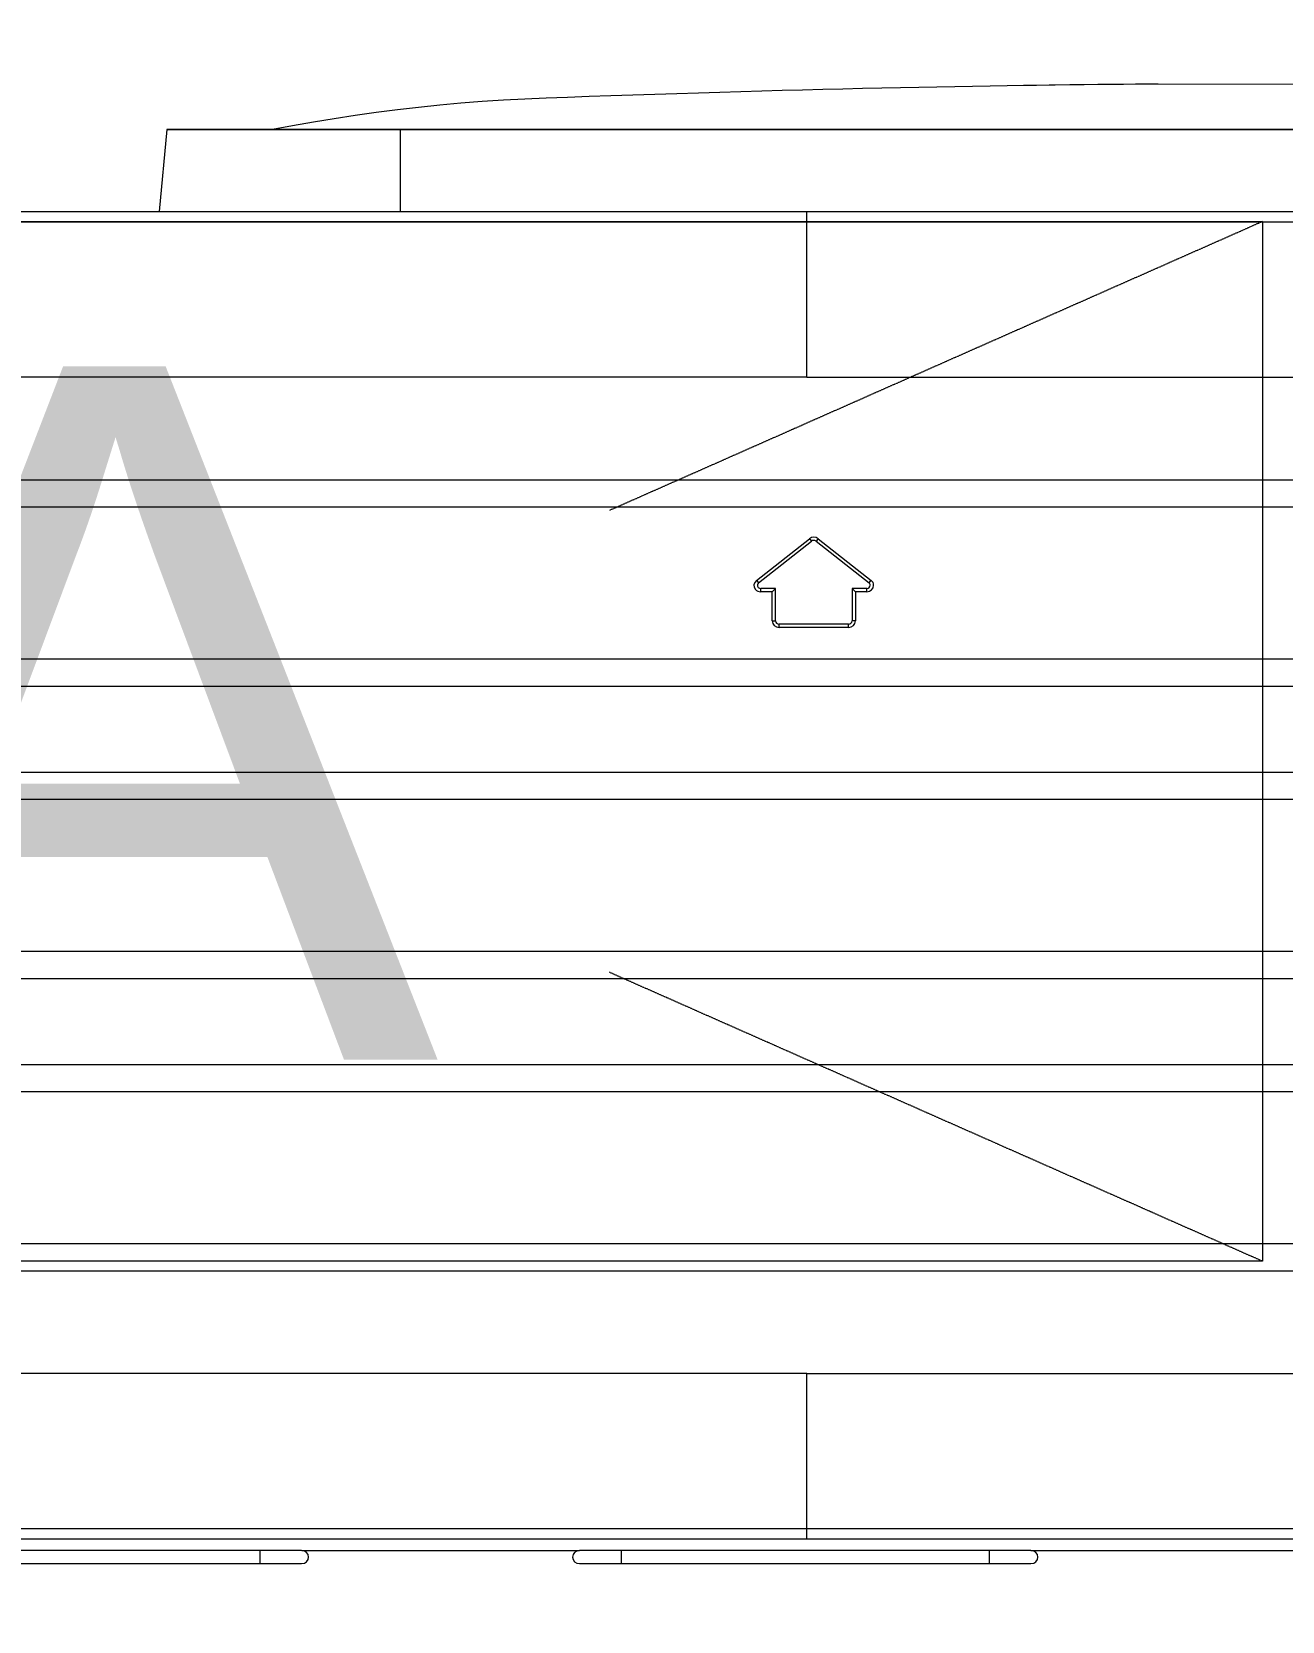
# Model space of a CAD drawing. Header units: millimetres. Extents: x -297 to 39764, y -29258 to 20315.
# Drawn here: x 14209.3 to 14570, y -15864.2 to -15405.6 of the extents above; entities that cross this region are included whole.
import ezdxf

# ---------------------------------------------------------------- set-up
doc = ezdxf.new("R2010")
doc.units = ezdxf.units.MM
doc.linetypes.add('DASH', pattern=[0.35, 0.25, -0.1])
doc.layers.get('Defpoints').update_dxf_attribs({"color": 250})
doc.layers.add('.ZT-空调.检修口', color=52, linetype='Continuous')
doc.layers.add('P-轴号.索引', color=53, linetype='Continuous')
doc.layers.add('ACS_DLJ_SWJ', color=9, linetype='Continuous', lineweight=0)
doc.layers.add('通风道', color=251, linetype='Continuous', lineweight=18)
doc.styles.get("Standard").update_dxf_attribs({"font": 'arial.ttf'})
doc.styles.add('文字样式', font='', dxfattribs={"width": 0.75})
doc.styles.get('文字样式').set_extended_font_data('SimSun')
doc.dimstyles.new('沈阳府1-40(轴距)', dxfattribs={"dimscale": 40, "dimtxt": 3, "dimasz": 1, "dimexe": 0.8, "dimexo": 1, "dimgap": 0.5, "dimtad": 1, "dimdec": 0, "dimrnd": 5, "dimtxsty": '文字样式', "dimblk": 'ARCHTICK', "dimcen": 1, "dimdle": 0.55, "dimclrd": 252, "dimclre": 252, "dimclrt": 53, "dimadec": 0, "dimazin": 0, "dimtfac": 1, "dimtdec": 0, "dimtix": 1, "dimtmove": 2, "dimatfit": 3, "dimfxl": 3, "dimfxlon": 1, "dimarcsym": 0})

# ---------------------------------------------------------------- blocks, each defined once
blk = doc.blocks.new('_ArchTick')
at = {"color": 0, "linetype": 'ByBlock', "const_width": 0.4}
blk.add_lwpolyline([(-0.5, -0.5), (0.5, 0.5)], dxfattribs=at)
blk = doc.blocks.new('*D133')
at = {"layer": 'Defpoints', "color": 0, "transparency": 16777216}
for p in [(19861.91, -14429.73), (6861.91, -14765.4), (19861.91, -15864.21)]:
    blk.add_point(p, dxfattribs=at)
at = {"layer": 'P-轴号.索引', "color": 252, "lineweight": -2}
for p, q in [((6861.91, -14549.73), (6861.91, -14397.73)), ((19861.91, -14549.73), (19861.91, -14397.73)), ((6839.91, -14429.73), (19883.91, -14429.73))]:
    blk.add_line(p, q, dxfattribs=at)
at = {"layer": 'P-轴号.索引', "color": 252, "lineweight": -2, "xscale": 40, "yscale": 40, "zscale": 40, "rotation": 180}
blk.add_blockref('_ArchTick', (6861.91, -14429.73), dxfattribs=at)
at = {"layer": 'P-轴号.索引', "color": 252, "lineweight": -2, "xscale": 40, "yscale": 40, "zscale": 40}
blk.add_blockref('_ArchTick', (19861.91, -14429.73), dxfattribs=at)
at = {"layer": 'P-轴号.索引', "color": 53, "insert": (13361.91, -14349.73), "char_height": 120, "attachment_point": 5, "style": '文字样式'}
blk.add_mtext('13000', dxfattribs=at)
blk = doc.blocks.new('*D136')
at = {"layer": 'Defpoints', "color": 0, "transparency": 16777216}
for p in [(12711.91, -14765.4), (12711.91, -15565.4), (15361.91, -15565.4)]:
    blk.add_point(p, dxfattribs=at)
at = {"layer": 'P-轴号.索引', "color": 252, "lineweight": -2}
for p, q in [((12711.91, -14885.4), (12711.91, -14733.4)), ((15361.91, -14885.4), (15361.91, -14733.4)), ((15383.91, -14765.4), (12689.91, -14765.4))]:
    blk.add_line(p, q, dxfattribs=at)
at = {"layer": 'P-轴号.索引', "color": 252, "lineweight": -2, "xscale": 40, "yscale": 40, "zscale": 40, "rotation": 180}
blk.add_blockref('_ArchTick', (12711.91, -14765.4), dxfattribs=at)
at = {"layer": 'P-轴号.索引', "color": 252, "lineweight": -2, "xscale": 40, "yscale": 40, "zscale": 40}
blk.add_blockref('_ArchTick', (15361.91, -14765.4), dxfattribs=at)
at = {"layer": 'P-轴号.索引', "color": 53, "insert": (14036.91, -14685.4), "char_height": 120, "attachment_point": 5, "style": '文字样式'}
blk.add_mtext('2650', dxfattribs=at)
blk = doc.blocks.new('*U4')
at = {"layer": '通风道', "linetype": 'DASH', "extrusion": (-0.00549, -0.003529, 0.999979)}
for p, q in [((0, 300, -2.65), (188.46, 216.61, -1.8)), ((571.18, 220.48, 0.09), (749.99, 300, 1.46)), ((0.01, 0, -3.71), (188.47, 83.39, -2.27)), ((571.18, 79.53, -0.41), (750, 0.01, 0.41))]:
    blk.add_line(p, q, dxfattribs=at)
at = {"layer": '通风道', "extrusion": (-0.00549, -0.003529, 0.999979), "elevation": -3.71}
blk.add_lwpolyline([(-0.01, -0.01), (749.99, -0.01), (749.99, 299.99), (-0.01, 299.99)], close=True, dxfattribs=at)
at = {"layer": '通风道'}
blk.add_text('AC', height=200, rotation=0.0004, dxfattribs=at).set_placement((237.45, 58.2))
blk = doc.blocks.new('retrrrrrrrr')
at = {"layer": 'ACS_DLJ_SWJ', "color": 250, "lineweight": 5}
for p, q in [((-84847.45949, 19550.44595, 1.04893), (-84853.45338, 19550.27807, 1.04893)), ((-84841.53635, 19550.60738, 1.04893), (-84847.45949, 19550.44595, 1.04893)), ((-84835.66845, 19550.76073, 1.04893), (-84841.53635, 19550.60738, 1.04893)), ((-84829.848, 19550.90925, 1.04893), (-84835.66845, 19550.76073, 1.04893)), ((-84824.08796, 19551.04969, 1.04893), (-84829.848, 19550.90925, 1.04893)), ((-84818.41076, 19551.18206, 1.04893), (-84824.08796, 19551.04969, 1.04893)), ((-84812.85523, 19551.30797, 1.04893), (-84818.41076, 19551.18206, 1.04893)), ((-84807.4464, 19551.42581, 1.04893), (-84812.85523, 19551.30797, 1.04893)), ((-84802.14716, 19551.53558, 1.04893), (-84807.4464, 19551.42581, 1.04893)), ((-84796.91178, 19551.64051, 1.04893), (-84802.14716, 19551.53558, 1.04893)), ((-84791.73336, 19551.73898, 1.04893), (-84796.91178, 19551.64051, 1.04893)), ((-84786.6231, 19551.83099, 1.04893), (-84791.73336, 19551.73898, 1.04893)), ((-84781.60172, 19551.91655, 1.04893), (-84786.6231, 19551.83099, 1.04893)), ((-84776.69512, 19551.99565, 1.04893), (-84781.60172, 19551.91655, 1.04893)), ((-84771.92485, 19552.0699, 1.04893), (-84776.69512, 19551.99565, 1.04893)), ((-84768.1901, 19552.12318, 1.04893), (-84771.92485, 19552.0699, 1.04893)), ((-84764.55977, 19552.17322, 1.04893), (-84768.1901, 19552.12318, 1.04893)), ((-84763.70547, 19552.18452, 1.04893), (-84764.55977, 19552.17322, 1.04893)), ((-84762.85721, 19552.19582, 1.04893), (-84763.70547, 19552.18452, 1.04893)), ((-84758.57105, 19552.24909, 1.04893), (-84762.85721, 19552.19582, 1.04893)), ((-84754.45316, 19552.29752, 1.04893), (-84758.57105, 19552.24909, 1.04893)), ((-84750.50354, 19552.3411, 1.04893), (-84754.45316, 19552.29752, 1.04893)), ((-84746.72306, 19552.37823, 1.04893), (-84750.50354, 19552.3411, 1.04893)), ((-84743.1117, 19552.41052, 1.04893), (-84746.72306, 19552.37823, 1.04893)), ((-84739.67035, 19552.43957, 1.04893), (-84743.1117, 19552.41052, 1.04893)), ((-84736.39468, 19552.46217, 1.04893), (-84739.67035, 19552.43957, 1.04893)), ((-84733.2821, 19552.48316, 1.04893), (-84736.39468, 19552.46217, 1.04893)), ((-84733.09312, 19552.48477, 1.04893), (-84733.2821, 19552.48316, 1.04893)), ((-84623.66355, 19552.17322, 1.04893), (-84733.09312, 19552.48477, 1.04893)), ((-84940.36485, 19546.39091, 1.04893), (-84946.48215, 19545.76134, 1.04893)), ((-84934.23634, 19546.94622, 1.04893), (-84940.36485, 19546.39091, 1.04893)), ((-84928.0992, 19547.42727, 1.04893), (-84934.23634, 19546.94622, 1.04893)), ((-84921.9543, 19547.83568, 1.04893), (-84928.0992, 19547.42727, 1.04893)), ((-84915.80248, 19548.17306, 1.04893), (-84921.9543, 19547.83568, 1.04893)), ((-84909.64722, 19548.43619, 1.04893), (-84915.80248, 19548.17306, 1.04893)), ((-84903.48851, 19548.66057, 1.04893), (-84909.64722, 19548.43619, 1.04893)), ((-84897.25731, 19548.88172, 1.04893), (-84903.48851, 19548.66057, 1.04893)), ((-84890.9588, 19549.09965, 1.04893), (-84897.25731, 19548.88172, 1.04893)), ((-84884.62319, 19549.31435, 1.04893), (-84890.9588, 19549.09965, 1.04893)), ((-84878.28412, 19549.52097, 1.04893), (-84884.62319, 19549.31435, 1.04893)), ((-84871.97267, 19549.72276, 1.04893), (-84878.28412, 19549.52097, 1.04893)), ((-84865.71386, 19549.91486, 1.04893), (-84871.97267, 19549.72276, 1.04893)), ((-84859.5353, 19550.1005, 1.04893), (-84865.71386, 19549.91486, 1.04893)), ((-84853.45338, 19550.27807, 1.04893), (-84859.5353, 19550.1005, 1.04893)), ((-84976.81491, 19541.51743, 1.04893), (-84982.82607, 19540.44717, 1.04893)), ((-84970.78132, 19542.51505, 1.04893), (-84976.81491, 19541.51743, 1.04893)), ((-84964.73306, 19543.4368, 1.04893), (-84970.78132, 19542.51505, 1.04893)), ((-84958.66927, 19544.28429, 1.04893), (-84964.73306, 19543.4368, 1.04893)), ((-84952.58477, 19545.05914, 1.04893), (-84958.66927, 19544.28429, 1.04893)), ((-84946.48215, 19545.76134, 1.04893), (-84952.58477, 19545.05914, 1.04893)), ((-85019.1044, 19539.34463, 1.04893), (-85021.3135, 19515.72788, 1.04893)), ((-85018.52883, 19539.34463, 1.04893), (-85019.1044, 19539.34463, 1.04893)), ((-85016.81074, 19539.34463, 1.04893), (-85018.52883, 19539.34463, 1.04893)), ((-85013.9812, 19539.34463, 1.04893), (-85016.81074, 19539.34463, 1.04893)), ((-85010.08681, 19539.34463, 1.04893), (-85013.9812, 19539.34463, 1.04893)), ((-85005.19487, 19539.34463, 1.04893), (-85010.08681, 19539.34463, 1.04893)), ((-84999.3891, 19539.34463, 1.04893), (-85005.19487, 19539.34463, 1.04893)), ((-84992.76958, 19539.34463, 1.04893), (-84999.3891, 19539.34463, 1.04893)), ((-84985.4485, 19539.34463, 1.04893), (-84992.76958, 19539.34463, 1.04893)), ((-84982.82607, 19540.44717, 1.04893), (-84988.62601, 19539.34463, 1.04893)), ((-84977.55185, 19539.34463, 1.04893), (-84985.4485, 19539.34463, 1.04893)), ((-84969.21425, 19539.34463, 1.04893), (-84977.55185, 19539.34463, 1.04893)), ((-84960.57893, 19539.34463, 1.04893), (-84969.21425, 19539.34463, 1.04893)), ((-84951.7926, 19539.34463, 1.04893), (-84960.57893, 19539.34463, 1.04893)), ((-84435.80423, 19539.34463, 1.04893), (-84951.7926, 19539.34463, 1.04893)), ((-84951.7926, 19539.34463, 1.04893), (-84951.7926, 19515.72788, 1.04893)), ((-85139.73563, 19515.72788, 1.04893), (-84956.89337, 19515.72788, 1.04893)), ((-84956.89337, 19515.72788, 1.04893), (-84895.67125, 19515.72788, 1.04893)), ((-84895.67125, 19515.72788, 1.04893), (-84834.44913, 19515.72788, 1.04893)), ((-84834.44913, 19515.51641, 1.04893), (-84834.44913, 19515.72788, 1.04893)), ((-84834.44913, 19515.72788, 1.04893), (-84588.38103, 19515.72788, 1.04893)), ((-84834.44913, 19514.88039, 1.04893), (-84834.44913, 19515.51641, 1.04893)), ((-84834.44913, 19513.86501, 1.04893), (-84834.44913, 19514.88039, 1.04893)), ((-84834.44913, 19512.64301, 1.04893), (-84834.44913, 19513.86501, 1.04893)), ((-84834.44913, 19512.64301, 1.04893), (-85078.48331, 19512.63656, 1.04893)), ((-84588.4052, 19512.63656, 1.04893), (-84834.44913, 19512.64301, 1.04893)), ((-84834.44568, 19501.07678, 1.04893), (-84834.44913, 19512.64301, 1.04893)), ((-84834.44482, 19489.77044, 1.04893), (-84834.44568, 19501.07678, 1.04893)), ((-84834.44568, 19478.72239, 1.04893), (-84834.44482, 19489.77044, 1.04893)), ((-84834.44913, 19467.93424, 1.04893), (-84834.44568, 19478.72239, 1.04893)), ((-85052.86817, 19467.93424, 1.04893), (-85271.28634, 19467.93424, 1.04893)), ((-84834.44913, 19467.93424, 1.04893), (-85052.86817, 19467.93424, 1.04893)), ((-84834.44913, 19467.93424, 1.04893), (-84614.02724, 19467.93424, 1.04893)), ((-85301.34383, 19438.32855, 1.04893), (-84363.547, 19438.32855, 1.04893)), ((-84363.547, 19430.37667, 1.04893), (-85301.34383, 19430.37667, 1.04893)), ((-84849.0024, 19409.30562, 1.04893), (-84833.72082, 19421.29964, 1.04893)), ((-84848.3716, 19408.60342, 1.04893), (-84833.08916, 19420.59743, 1.04893)), ((-84833.72082, 19421.29964, 1.04893), (-84833.49646, 19421.05104, 1.04893)), ((-84833.49646, 19421.05104, 1.04893), (-84833.08916, 19420.59743, 1.04893)), ((-84831.39437, 19421.05104, 1.04893), (-84831.80167, 19420.59743, 1.04893)), ((-84831.80167, 19420.59743, 1.04893), (-84816.51922, 19408.60342, 1.04893)), ((-84831.17001, 19421.29964, 1.04893), (-84831.39437, 19421.05104, 1.04893)), ((-84831.17001, 19421.29964, 1.04893), (-84815.88842, 19409.30562, 1.04893)), ((-84849.0024, 19409.30562, 1.04893), (-84848.7789, 19409.05703, 1.04893)), ((-84848.7789, 19409.05703, 1.04893), (-84848.3716, 19408.60342, 1.04893)), ((-84816.51922, 19408.60342, 1.04893), (-84816.11192, 19409.05703, 1.04893)), ((-84816.11192, 19409.05703, 1.04893), (-84815.88842, 19409.30562, 1.04893)), ((-84847.727, 19406.35474, 1.04893), (-84847.727, 19406.94718, 1.04893)), ((-84843.46672, 19406.94718, 1.04893), (-84847.727, 19406.94718, 1.04893)), ((-84847.727, 19406.03027, 1.04893), (-84847.727, 19406.35474, 1.04893)), ((-84844.44787, 19406.03027, 1.04893), (-84847.727, 19406.03027, 1.04893)), ((-84844.44787, 19406.03027, 1.04893), (-84844.10011, 19406.35474, 1.04893)), ((-84844.44787, 19397.57635, 1.04893), (-84844.44787, 19406.03027, 1.04893)), ((-84844.10011, 19406.35474, 1.04893), (-84843.46672, 19406.94718, 1.04893)), ((-84843.46672, 19397.57635, 1.04893), (-84843.46672, 19406.94718, 1.04893)), ((-84820.79071, 19406.35474, 1.04893), (-84821.4241, 19406.94718, 1.04893)), ((-84817.16383, 19406.94718, 1.04893), (-84821.4241, 19406.94718, 1.04893)), ((-84821.4241, 19406.94718, 1.04893), (-84821.4241, 19397.57635, 1.04893)), ((-84820.44295, 19406.03027, 1.04893), (-84820.79071, 19406.35474, 1.04893)), ((-84817.16383, 19406.03027, 1.04893), (-84820.44295, 19406.03027, 1.04893)), ((-84820.44295, 19406.03027, 1.04893), (-84820.44295, 19397.57635, 1.04893)), ((-84817.16383, 19406.35474, 1.04893), (-84817.16383, 19406.94718, 1.04893)), ((-84817.16383, 19406.03027, 1.04893), (-84817.16383, 19406.35474, 1.04893)), ((-84844.44787, 19397.57635, 1.04893), (-84844.10011, 19397.57635, 1.04893)), ((-84844.10011, 19397.57635, 1.04893), (-84843.46672, 19397.57635, 1.04893)), ((-84842.46486, 19396.04602, 1.04893), (-84842.46486, 19396.63846, 1.04893)), ((-84822.42596, 19396.63846, 1.04893), (-84842.46486, 19396.63846, 1.04893)), ((-84842.46486, 19395.72155, 1.04893), (-84842.46486, 19396.04602, 1.04893)), ((-84822.42596, 19395.72155, 1.04893), (-84842.46486, 19395.72155, 1.04893)), ((-84822.42596, 19396.04602, 1.04893), (-84822.42596, 19396.63846, 1.04893)), ((-84822.42596, 19395.72155, 1.04893), (-84822.42596, 19396.04602, 1.04893)), ((-84820.79071, 19397.57635, 1.04893), (-84821.4241, 19397.57635, 1.04893)), ((-84820.44295, 19397.57635, 1.04893), (-84820.79071, 19397.57635, 1.04893)), ((-85301.34469, 19386.66228, 1.04893), (-84363.547, 19386.66228, 1.04893)), ((-84363.547, 19378.71039, 1.04893), (-85301.34383, 19378.71039, 1.04893)), ((-85301.34383, 19353.98626, 1.04893), (-84363.547, 19353.98626, 1.04893)), ((-84363.547, 19346.03437, 1.04893), (-85301.34383, 19346.03437, 1.04893)), ((-85301.34469, 19302.31998, 1.04893), (-84363.547, 19302.31998, 1.04893)), ((-84363.547, 19294.3681, 1.04893), (-85301.34383, 19294.3681, 1.04893)), ((-85301.34383, 19269.64235, 1.04893), (-84363.547, 19269.64235, 1.04893)), ((-84363.547, 19261.69046, 1.04893), (-85301.34383, 19261.69046, 1.04893)), ((-85301.34469, 19217.97769, 1.04893), (-84363.547, 19217.97769, 1.04893)), ((-84363.547, 19210.0258, 1.04893), (-85301.34383, 19210.0258, 1.04893)), ((-85052.86817, 19180.42012, 1.04893), (-85271.28634, 19180.42012, 1.04893)), ((-84834.44913, 19180.42012, 1.04893), (-85052.86817, 19180.42012, 1.04893)), ((-84834.44913, 19180.42012, 1.04893), (-84614.02724, 19180.42012, 1.04893)), ((-84834.44568, 19169.63197, 1.04893), (-84834.44913, 19180.42012, 1.04893)), ((-84834.44482, 19158.58391, 1.04893), (-84834.44568, 19169.63197, 1.04893)), ((-84834.44568, 19147.27596, 1.04893), (-84834.44482, 19158.58391, 1.04893)), ((-84834.44913, 19135.71134, 1.04893), (-84834.44568, 19147.27596, 1.04893)), ((-85078.48935, 19135.71619, 1.04893), (-84834.44913, 19135.71134, 1.04893)), ((-84834.44913, 19135.71134, 1.04893), (-84588.4052, 19135.71619, 1.04893)), ((-84834.44913, 19134.48773, 1.04893), (-84834.44913, 19135.71134, 1.04893)), ((-84834.44913, 19133.47397, 1.04893), (-84834.44913, 19134.48773, 1.04893)), ((-84834.44913, 19132.83795, 1.04893), (-84834.44913, 19133.47397, 1.04893)), ((-84992.21903, 19129.34467, 1.04893), (-85098.42297, 19129.34467, 1.04893)), ((-84834.44913, 19132.62486, 1.04893), (-85078.51437, 19132.62486, 1.04893)), ((-84992.21903, 19129.34467, 1.04893), (-84992.21903, 19128.79582, 1.04893)), ((-84988.50413, 19129.34467, 1.04893), (-84992.21903, 19129.34467, 1.04893)), ((-84992.21903, 19128.79582, 1.04893), (-84992.21903, 19127.4705, 1.04893)), ((-84985.15252, 19129.34467, 1.04893), (-84988.50413, 19129.34467, 1.04893)), ((-84982.49211, 19129.34467, 1.04893), (-84985.15252, 19129.34467, 1.04893)), ((-84980.78438, 19129.34467, 1.04893), (-84982.49211, 19129.34467, 1.04893)), ((-84980.19586, 19129.34467, 1.04893), (-84980.78438, 19129.34467, 1.04893)), ((-84980.18723, 19129.34467, 1.04893), (-84900.0368, 19129.34467, 1.04893)), ((-84899.45432, 19129.34467, 1.04893), (-84900.04284, 19129.34467, 1.04893)), ((-84897.74659, 19129.34467, 1.04893), (-84899.45432, 19129.34467, 1.04893)), ((-84895.08618, 19129.34467, 1.04893), (-84897.74659, 19129.34467, 1.04893)), ((-84891.73457, 19129.34467, 1.04893), (-84895.08618, 19129.34467, 1.04893)), ((-84888.01967, 19129.34467, 1.04893), (-84891.73457, 19129.34467, 1.04893)), ((-84888.01967, 19129.34467, 1.04893), (-84888.01967, 19128.79582, 1.04893)), ((-84781.81573, 19129.34467, 1.04893), (-84888.01967, 19129.34467, 1.04893)), ((-84888.01967, 19128.79582, 1.04893), (-84888.01967, 19127.4705, 1.04893)), ((-84834.44913, 19132.62486, 1.04893), (-84834.44913, 19132.83795, 1.04893)), ((-84771.22329, 19132.62486, 1.04893), (-84834.44913, 19132.62486, 1.04893)), ((-84778.10083, 19129.34467, 1.04893), (-84781.81573, 19129.34467, 1.04893)), ((-84781.81573, 19129.34467, 1.04893), (-84781.81573, 19128.79582, 1.04893)), ((-84781.81573, 19128.79582, 1.04893), (-84781.81573, 19127.4705, 1.04893)), ((-84774.74922, 19129.34467, 1.04893), (-84778.10083, 19129.34467, 1.04893)), ((-84772.08881, 19129.34467, 1.04893), (-84774.74922, 19129.34467, 1.04893)), ((-84770.38194, 19129.34467, 1.04893), (-84772.08881, 19129.34467, 1.04893)), ((-84707.99746, 19132.62486, 1.04893), (-84771.22329, 19132.62486, 1.04893)), ((-84769.79342, 19129.34467, 1.04893), (-84770.38194, 19129.34467, 1.04893)), ((-84769.79342, 19129.34467, 1.04893), (-84689.64299, 19129.34467, 1.04893)), ((-84525.1552, 19132.62486, 1.04893), (-84707.99746, 19132.62486, 1.04893)), ((-85098.42297, 19125.59634, 1.04893), (-84992.21903, 19125.59634, 1.04893)), ((-84992.21903, 19127.4705, 1.04893), (-84992.21903, 19126.14519, 1.04893)), ((-84992.21903, 19126.14519, 1.04893), (-84992.21903, 19125.59634, 1.04893)), ((-84992.21903, 19125.59634, 1.04893), (-84988.50413, 19125.59634, 1.04893)), ((-84988.50413, 19125.59634, 1.04893), (-84985.15252, 19125.59634, 1.04893)), ((-84985.15252, 19125.59634, 1.04893), (-84982.49211, 19125.59634, 1.04893)), ((-84982.49211, 19125.59634, 1.04893), (-84980.78438, 19125.59634, 1.04893)), ((-84980.78438, 19125.59634, 1.04893), (-84980.19586, 19125.59634, 1.04893)), ((-84900.04284, 19125.59634, 1.04893), (-84899.45432, 19125.59634, 1.04893)), ((-84899.45432, 19125.59634, 1.04893), (-84897.74659, 19125.59634, 1.04893)), ((-84897.74659, 19125.59634, 1.04893), (-84895.08618, 19125.59634, 1.04893)), ((-84895.08618, 19125.59634, 1.04893), (-84891.73457, 19125.59634, 1.04893)), ((-84891.73457, 19125.59634, 1.04893), (-84888.01967, 19125.59634, 1.04893)), ((-84888.01967, 19127.4705, 1.04893), (-84888.01967, 19126.14519, 1.04893)), ((-84888.01967, 19126.14519, 1.04893), (-84888.01967, 19125.59634, 1.04893)), ((-84888.01967, 19125.59634, 1.04893), (-84781.81573, 19125.59634, 1.04893)), ((-84781.81573, 19127.4705, 1.04893), (-84781.81573, 19126.14519, 1.04893)), ((-84781.81573, 19126.14519, 1.04893), (-84781.81573, 19125.59634, 1.04893)), ((-84781.81573, 19125.59634, 1.04893), (-84778.10083, 19125.59634, 1.04893)), ((-84778.10083, 19125.59634, 1.04893), (-84774.74922, 19125.59634, 1.04893)), ((-84774.74922, 19125.59634, 1.04893), (-84772.08881, 19125.59634, 1.04893)), ((-84772.08881, 19125.59634, 1.04893), (-84770.38194, 19125.59634, 1.04893)), ((-84770.38194, 19125.59634, 1.04893), (-84769.79342, 19125.59634, 1.04893))]:
    blk.add_line(p, q, dxfattribs=at)
at = {"layer": 'ACS_DLJ_SWJ', "color": 250, "lineweight": 13}
blk.add_line((-85019.1044, 19539.34463, 1.04893), (-84368.49243, 19539.34463, 1.04893), dxfattribs=at)
at = {"layer": 'ACS_DLJ_SWJ', "color": 250, "lineweight": 5}
for points in [[(-84831.17001, 19421.29964, 1.04893), (-84831.90781, 19421.87916, 1.04893), (-84832.98302, 19421.87916, 1.04893), (-84833.72082, 19421.29964, 1.04893)], [(-84831.80167, 19420.59743, 1.04893), (-84832.17359, 19420.88961, 1.04893), (-84832.71723, 19420.88961, 1.04893), (-84833.08916, 19420.59743, 1.04893)], [(-84844.44873, 19397.57635, 1.04893), (-84844.44873, 19396.55129, 1.04893), (-84843.55992, 19395.72155, 1.04893), (-84842.46486, 19395.72155, 1.04893)], [(-84843.46672, 19397.57635, 1.04893), (-84843.46672, 19397.05817, 1.04893), (-84843.018, 19396.63846, 1.04893), (-84842.46486, 19396.63846, 1.04893)], [(-84822.42596, 19396.63846, 1.04893), (-84821.87282, 19396.63846, 1.04893), (-84821.4241, 19397.05817, 1.04893), (-84821.4241, 19397.57635, 1.04893)], [(-84822.42596, 19395.72155, 1.04893), (-84821.33091, 19395.72155, 1.04893), (-84820.44295, 19396.55129, 1.04893), (-84820.44295, 19397.57635, 1.04893)], [(-84978.19214, 19127.4705, 1.04893), (-84978.19214, 19128.50686, 1.04893), (-84979.08959, 19129.34467, 1.04893), (-84980.19586, 19129.34467, 1.04893)], [(-84900.04284, 19129.34467, 1.04893), (-84901.14911, 19129.34467, 1.04893), (-84902.04656, 19128.50686, 1.04893), (-84902.04656, 19127.4705, 1.04893)], [(-84767.78884, 19127.4705, 1.04893), (-84767.78884, 19128.50686, 1.04893), (-84768.68629, 19129.34467, 1.04893), (-84769.79342, 19129.34467, 1.04893)], [(-84980.19586, 19125.59634, 1.04893), (-84979.08959, 19125.59634, 1.04893), (-84978.19214, 19126.43576, 1.04893), (-84978.19214, 19127.4705, 1.04893)], [(-84902.04656, 19127.4705, 1.04893), (-84902.04656, 19126.43576, 1.04893), (-84901.14911, 19125.59634, 1.04893), (-84900.04284, 19125.59634, 1.04893)], [(-84769.79342, 19125.59634, 1.04893), (-84768.68629, 19125.59634, 1.04893), (-84767.78884, 19126.43576, 1.04893), (-84767.78884, 19127.4705, 1.04893)]]:
    blk.add_open_spline(points, degree=3, dxfattribs=at)
for points in [[(-84849.0024, 19409.30562, 1.04893), (-84849.84117, 19408.647, 1.04893), (-84849.95076, 19407.47666, 1.04893), (-84849.24661, 19406.69212, 1.04893), (-84848.86951, 19406.27241, 1.04893), (-84848.31379, 19406.03027, 1.04893), (-84847.727, 19406.03027, 1.04893)], [(-84848.3716, 19408.60342, 1.04893), (-84848.7953, 19408.27088, 1.04893), (-84848.85053, 19407.67844, 1.04893), (-84848.495, 19407.28294, 1.04893), (-84848.30429, 19407.06986, 1.04893), (-84848.02298, 19406.94718, 1.04893), (-84847.727, 19406.94718, 1.04893)], [(-84817.16383, 19406.03027, 1.04893), (-84816.06791, 19406.03027, 1.04893), (-84815.17996, 19406.86001, 1.04893), (-84815.17996, 19407.88507, 1.04893), (-84815.17996, 19408.43392, 1.04893), (-84815.4397, 19408.95371, 1.04893), (-84815.88842, 19409.30562, 1.04893)], [(-84817.16383, 19406.94718, 1.04893), (-84816.60983, 19406.94718, 1.04893), (-84816.16197, 19407.36689, 1.04893), (-84816.16197, 19407.88507, 1.04893), (-84816.16197, 19408.16272, 1.04893), (-84816.29227, 19408.42423, 1.04893), (-84816.51922, 19408.60342, 1.04893)]]:
    blk.add_open_spline(points, degree=3, knots=[0, 0, 0, 0, 1, 1, 1, 2, 2, 2, 2], dxfattribs=at)

msp = doc.modelspace()

# ---------------------------------------------------------------- block references
at = {"layer": '.ZT-空调.检修口', "color": 0}
msp.add_blockref('retrrrrrrrr', (99267.32, -34973.19), dxfattribs=at)
at = {"layer": '通风道', "extrusion": (0, 0, -1), "zscale": -1}
msp.add_blockref('*U4', (-14564.33, -15760.35, -3.18), dxfattribs=at)

# ---------------------------------------------------------------- dimensions: what is measured, and where the dimension line sits
at = {"layer": 'P-轴号.索引'}
dim = msp.add_linear_dim(base=(19861.91, -14429.73), p1=(6861.91, -14765.4), p2=(19861.91, -15864.21), dimstyle='沈阳府1-40(轴距)', dxfattribs=at)
dim.commit()
dim.dimension.update_dxf_attribs({"geometry": '*D133', "text_midpoint": (13361.91, -14349.73)})
dim = msp.add_linear_dim(base=(12711.91, -14765.4), p1=(15361.91, -15565.4), p2=(12711.91, -15565.4), angle=180, dimstyle='沈阳府1-40(轴距)', dxfattribs=at)
dim.commit()
dim.dimension.update_dxf_attribs({"geometry": '*D136', "text_midpoint": (14036.91, -14685.4)})

doc.saveas('drawing.dxf')
